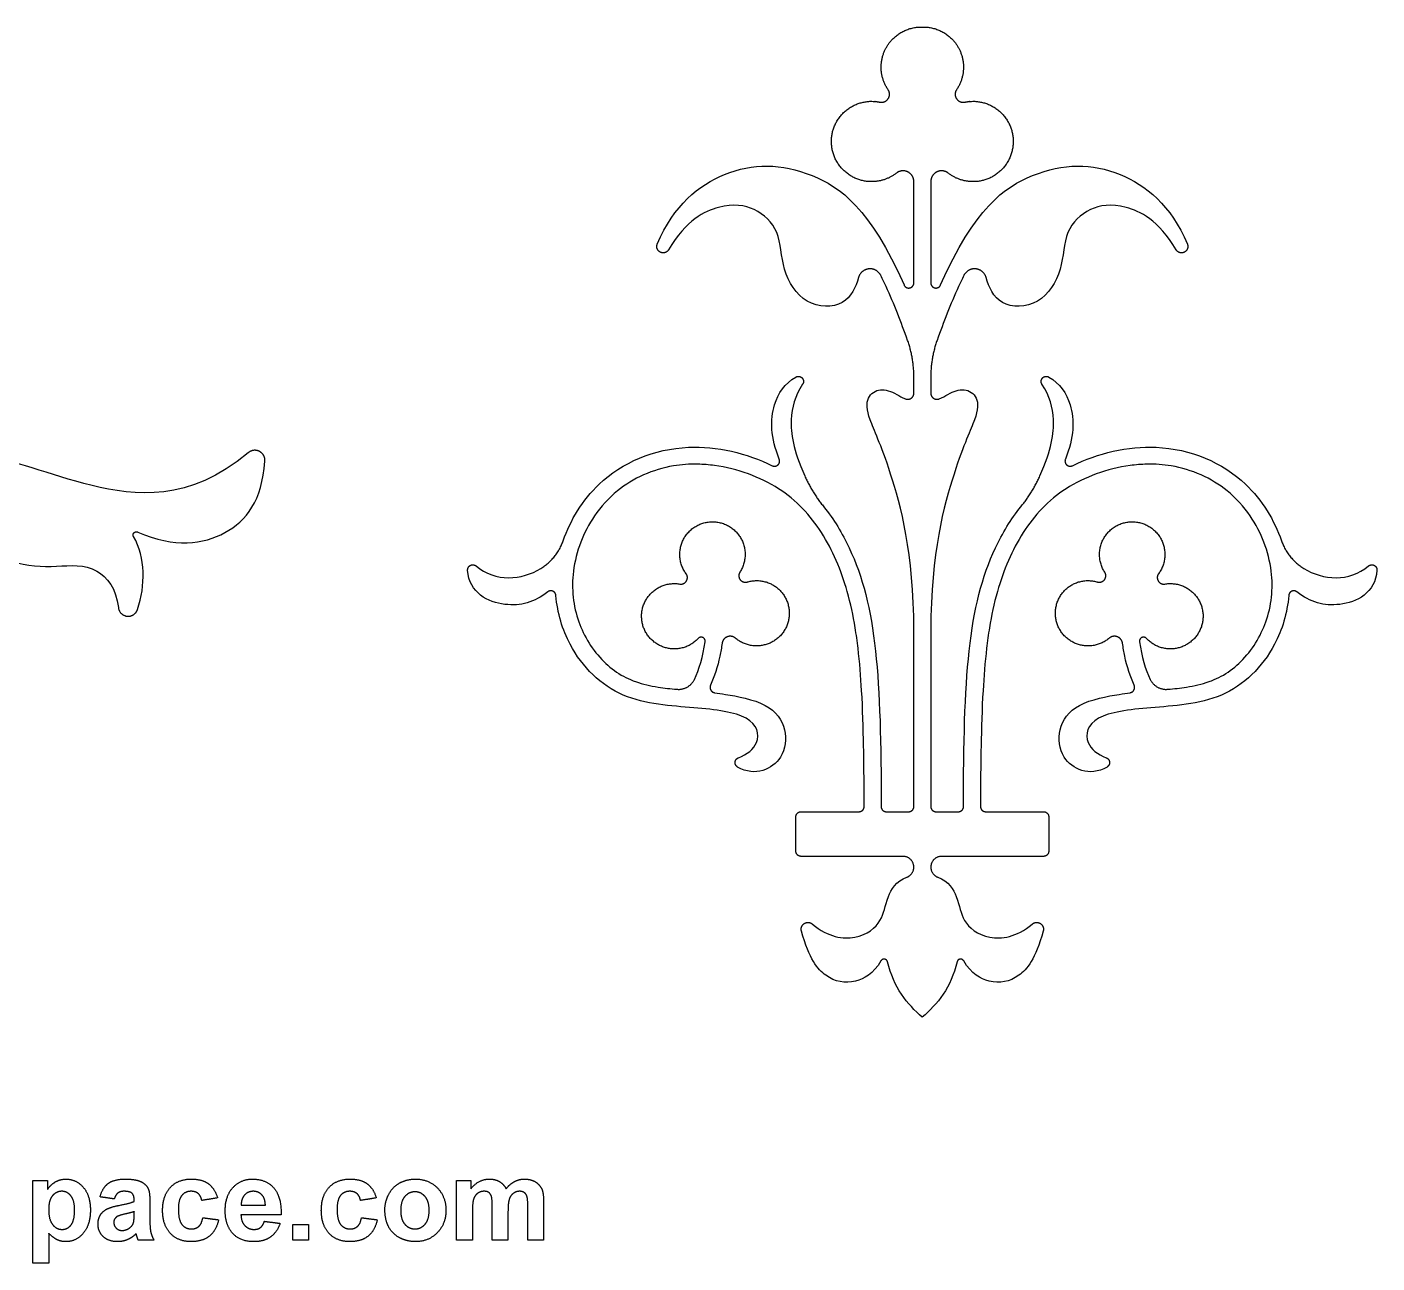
# Model space of a CAD drawing. Header units: millimetres. Extents: x -91 to 89, y -112 to 99.
# Drawn here: x 11.3 to 76.9, y -112.2 to -52.2 of the extents above; entities that cross this region are included whole.
import ezdxf

# ---------------------------------------------------------------- set-up
doc = ezdxf.new("R2010")
doc.units = ezdxf.units.MM
doc.header["$MEASUREMENT"] = 0
doc.layers.add('Layer 03', color=5, linetype='Continuous')

msp = doc.modelspace()

# ---------------------------------------------------------------- linework, layer by layer
at = {"layer": 'Layer 03'}
for p, q in [((54.385, -64.653), (54.385, -59.732)), ((55.211, -59.732), (55.211, -64.653)), ((54.385, -70.009), (54.385, -69.175)), ((55.211, -69.175), (55.211, -70.009)), ((54.385, -90.079), (54.385, -81.529)), ((55.211, -81.529), (55.211, -90.079)), ((48.909, -90.327), (51.726, -90.327)), ((53.048, -90.327), (54.137, -90.327)), ((55.459, -90.327), (56.548, -90.327)), ((57.87, -90.327), (60.686, -90.327)), ((48.661, -92.246), (48.661, -90.574)), ((60.934, -90.574), (60.934, -92.246)), ((53.862, -92.494), (48.909, -92.494)), ((60.686, -92.494), (55.734, -92.494))]:
    msp.add_line(p, q, dxfattribs=at)
for points, weights, knots in [([(53.137, -55.275), (52.321, -54.075), (53.237, -52.948), (53.84, -52.205), (54.798, -52.228)], [0.907773252079, 0.764444946117, 1, 0.831047632525, 0.857012051386], [700.3961875, 700.3961875, 700.3961875, 700.8812506, 700.8812506, 701.2291631, 701.2291631, 701.2291631]), ([(54.798, -52.228), (55.755, -52.205), (56.359, -52.948), (57.274, -54.075), (56.458, -55.275)], [0.857012051386, 0.831047632525, 1, 0.764444946117, 0.907773252079], [701.2291631, 701.2291631, 701.2291631, 701.5770756, 701.5770756, 702.0621387, 702.0621387, 702.0621387]), ([(52.736, -55.876), (52.993, -55.929), (53.139, -55.711), (53.285, -55.493), (53.137, -55.275)], [0.999999918493, 0.829067795754, 1, 0.82906790976, 0.999999690482], [700.2143049, 700.2143049, 700.2143049, 700.3052463, 700.3052463, 700.3961875, 700.3961875, 700.3961875]), ([(56.458, -55.275), (56.311, -55.493), (56.457, -55.711), (56.603, -55.929), (56.86, -55.876)], [0.999999527468, 0.829067991267, 1, 0.829067836508, 0.999999836986], [702.0621387, 702.0621387, 702.0621387, 702.15308, 702.15308, 702.2440213, 702.2440213, 702.2440213]), ([(53.541, -59.321), (52.979, -59.761), (52.266, -59.736), (50.317, -59.665), (50.387, -57.715), (50.458, -55.765), (52.408, -55.836), (52.574, -55.842), (52.736, -55.876)], [0.855074600275, 0.868479073159, 1, 0.707106781187, 1, 0.707106781187, 1, 0.96602769717, 0.939936200623], [698.667244, 698.667244, 698.667244, 698.938077, 698.938077, 699.541212, 699.541212, 700.144348, 700.144348, 700.214305, 700.214305, 700.214305]), ([(56.86, -55.876), (57.022, -55.842), (57.188, -55.836), (59.137, -55.765), (59.208, -57.715), (59.279, -59.665), (57.329, -59.736), (56.616, -59.761), (56.055, -59.321)], [0.939936200623, 0.96602769717, 1, 0.707106781187, 1, 0.707106781187, 1, 0.868479135873, 0.855074613058], [702.244021, 702.244021, 702.244021, 702.313978, 702.313978, 702.917114, 702.917114, 703.52025, 703.52025, 703.791082, 703.791082, 703.791082]), ([(54.385, -59.732), (54.385, -59.406), (54.091, -59.263), (53.798, -59.12), (53.541, -59.321)], [1, 0.847845763551, 1, 0.847845763551, 1], [698.38476, 698.38476, 698.38476, 698.5260022, 698.5260022, 698.6672444, 698.6672444, 698.6672444]), ([(56.055, -59.321), (55.798, -59.12), (55.504, -59.263), (55.211, -59.406), (55.211, -59.732)], [1, 0.847845763551, 1, 0.847845763551, 1], [703.7910819, 703.7910819, 703.7910819, 703.932324, 703.932324, 704.0735662, 704.0735662, 704.0735662]), ([(42.483, -63.042), (42.336, -63.29), (42.078, -63.16), (41.82, -63.03), (41.933, -62.764)], [1, 0.73060680802, 1, 0.73060680802, 1], [692.4321208, 692.4321208, 692.4321208, 692.5446217, 692.5446217, 692.6571226, 692.6571226, 692.6571226]), ([(67.663, -62.764), (67.775, -63.03), (67.517, -63.16), (67.259, -63.29), (67.112, -63.042)], [1, 0.73060680802, 1, 0.73060680802, 1], [709.8012036, 709.8012036, 709.8012036, 709.9137045, 709.9137045, 710.0262054, 710.0262054, 710.0262054]), ([(52.79, -64.299), (52.613, -63.935), (52.21, -63.971), (51.806, -64.007), (51.697, -64.397)], [1, 0.823187015196, 1, 0.823187015196, 1], [688.475696, 688.475696, 688.475696, 688.647269, 688.647269, 688.8188419, 688.8188419, 688.8188419]), ([(57.899, -64.397), (57.789, -64.007), (57.386, -63.971), (56.983, -63.935), (56.806, -64.299)], [1, 0.823187015196, 1, 0.823187015196, 1], [713.6394844, 713.6394844, 713.6394844, 713.8110573, 713.8110573, 713.9826302, 713.9826302, 713.9826302]), ([(53.91, -64.753), (53.991, -64.937), (54.188, -64.896), (54.385, -64.854), (54.385, -64.653)], [1, 0.776567031554, 1, 0.776567031554, 1], [697.0297475, 697.0297475, 697.0297475, 697.1115392, 697.1115392, 697.193331, 697.193331, 697.193331]), ([(55.211, -64.653), (55.211, -64.854), (55.408, -64.896), (55.604, -64.937), (55.685, -64.753)], [1, 0.776567031554, 1, 0.776567031554, 1], [705.2649953, 705.2649953, 705.2649953, 705.346787, 705.346787, 705.4285787, 705.4285787, 705.4285787]), ([(48.659, -69.224), (48.829, -69.127), (48.963, -69.269), (49.097, -69.412), (48.989, -69.575)], [1, 0.785035735561, 1, 0.785035735561, 1], [676.4577262, 676.4577262, 676.4577262, 676.5378913, 676.5378913, 676.6180564, 676.6180564, 676.6180564]), ([(60.606, -69.575), (60.499, -69.412), (60.633, -69.269), (60.767, -69.127), (60.937, -69.224)], [1, 0.785035735561, 1, 0.785035735561, 1], [725.8402698, 725.8402698, 725.8402698, 725.9204349, 725.9204349, 726.0006, 726.0006, 726.0006]), ([(53.976, -70.283), (54.122, -70.343), (54.253, -70.255), (54.385, -70.167), (54.385, -70.009)], [1, 0.88206396141, 1, 0.88206396141, 1], [686.8817692, 686.8817692, 686.8817692, 686.9520468, 686.9520468, 687.0223245, 687.0223245, 687.0223245]), ([(55.211, -70.009), (55.211, -70.167), (55.342, -70.255), (55.473, -70.343), (55.619, -70.283)], [1, 0.88206396141, 1, 0.88206396141, 1], [715.4360017, 715.4360017, 715.4360017, 715.5062794, 715.5062794, 715.5765571, 715.5765571, 715.5765571]), ([(22.887, -73.31), (22.912, -72.983), (22.62, -72.834), (22.328, -72.684), (22.078, -72.896)], [1, 0.832559670401, 1, 0.832559670401, 1], [408.2901354, 408.2901354, 408.2901354, 408.4006846, 408.4006846, 408.5112338, 408.5112338, 408.5112338]), ([(47.515, -73.527), (47.668, -73.603), (47.794, -73.486), (47.919, -73.369), (47.853, -73.21)], [1, 0.822171118156, 1, 0.822171118156, 1], [675.0966673, 675.0966673, 675.0966673, 675.1693371, 675.1693371, 675.2420069, 675.2420069, 675.2420069]), ([(61.742, -73.21), (61.676, -73.369), (61.802, -73.486), (61.927, -73.603), (62.081, -73.527)], [1, 0.822171118156, 1, 0.822171118156, 1], [727.2163193, 727.2163193, 727.2163193, 727.2889891, 727.2889891, 727.3616589, 727.3616589, 727.3616589]), ([(43.332, -78.774), (42.765, -78.001), (43.186, -77.14), (43.606, -76.278), (44.564, -76.25), (45.522, -76.222), (45.993, -77.057), (46.463, -77.892), (45.942, -78.697)], [1, 0.855832938896, 1, 0.855832938896, 1, 0.855832938896, 1, 0.855832938896, 1], [657.471392, 657.471392, 657.471392, 657.888871, 657.888871, 658.306349, 658.306349, 658.723828, 658.723828, 659.141307, 659.141307, 659.141307]), ([(63.653, -78.697), (63.132, -77.892), (63.603, -77.057), (64.073, -76.222), (65.031, -76.25), (65.989, -76.278), (66.41, -77.14), (66.83, -78.001), (66.263, -78.774)], [1, 0.855832938896, 1, 0.855832938896, 1, 0.855832938896, 1, 0.855832938896, 1], [743.317019, 743.317019, 743.317019, 743.734498, 743.734498, 744.151977, 744.151977, 744.569456, 744.569456, 744.986934, 744.986934, 744.986934]), ([(16.511, -76.97), (16.454, -76.871), (16.53, -76.787), (16.606, -76.703), (16.71, -76.748)], [1, 0.810960588593, 1, 0.810960588593, 1], [406.32852557, 406.32852557, 406.32852557, 406.36602583, 406.36602583, 406.40352609, 406.40352609, 406.40352609]), ([(32.728, -78.601), (32.718, -78.438), (32.863, -78.365), (33.008, -78.291), (33.133, -78.395)], [1, 0.83586643774, 1, 0.83586643774, 1], [670.8244852, 670.8244852, 670.8244852, 670.8942156, 670.8942156, 670.963946, 670.963946, 670.963946]), ([(76.462, -78.395), (76.587, -78.291), (76.732, -78.365), (76.877, -78.438), (76.867, -78.601)], [1, 0.83586643774, 1, 0.83586643774, 1], [731.4943802, 731.4943802, 731.4943802, 731.5641106, 731.5641106, 731.6338411, 731.6338411, 731.6338411]), ([(43.918, -81.915), (43.305, -82.576), (42.424, -82.387), (41.543, -82.198), (41.254, -81.345), (40.965, -80.491), (41.551, -79.806), (42.136, -79.121), (43.024, -79.273)], [1, 0.869468770888, 1, 0.869468770888, 1, 0.869468770888, 1, 0.869468770888, 1], [655.70243, 655.70243, 655.70243, 656.0992, 656.0992, 656.49597, 656.49597, 656.892739, 656.892739, 657.289509, 657.289509, 657.289509]), ([(43.024, -79.273), (43.234, -79.309), (43.347, -79.127), (43.459, -78.946), (43.332, -78.774)], [1, 0.829067832902, 1, 0.829067832902, 1], [657.2895093, 657.2895093, 657.2895093, 657.3804506, 657.3804506, 657.4713919, 657.4713919, 657.4713919]), ([(46.299, -79.172), (47.163, -78.914), (47.827, -79.524), (48.49, -80.134), (48.306, -81.016), (48.121, -81.899), (47.269, -82.191), (46.416, -82.484), (45.728, -81.901)], [1, 0.869338751328, 1, 0.869338751328, 1, 0.869338751328, 1, 0.869338751328, 1], [659.327977, 659.327977, 659.327977, 659.724948, 659.724948, 660.121918, 660.121918, 660.518889, 660.518889, 660.91586, 660.91586, 660.91586]), ([(45.942, -78.697), (45.822, -78.882), (45.955, -79.059), (46.087, -79.235), (46.299, -79.172)], [1, 0.820233379708, 1, 0.820233379708, 1], [659.1413068, 659.1413068, 659.1413068, 659.234642, 659.234642, 659.3279773, 659.3279773, 659.3279773]), ([(63.867, -81.901), (63.18, -82.484), (62.327, -82.191), (61.474, -81.899), (61.29, -81.016), (61.105, -80.134), (61.769, -79.524), (62.433, -78.914), (63.297, -79.172)], [1, 0.869338751328, 1, 0.869338751328, 1, 0.869338751328, 1, 0.869338751328, 1], [741.542467, 741.542467, 741.542467, 741.939437, 741.939437, 742.336408, 742.336408, 742.733378, 742.733378, 743.130349, 743.130349, 743.130349]), ([(63.297, -79.172), (63.508, -79.235), (63.641, -79.059), (63.773, -78.882), (63.653, -78.697)], [1, 0.820233379708, 1, 0.820233379708, 1], [743.130349, 743.130349, 743.130349, 743.2236842, 743.2236842, 743.3170195, 743.3170195, 743.3170195]), ([(66.572, -79.273), (67.46, -79.121), (68.045, -79.806), (68.63, -80.491), (68.341, -81.345), (68.052, -82.198), (67.171, -82.387), (66.29, -82.576), (65.677, -81.915)], [1, 0.869468770888, 1, 0.869468770888, 1, 0.869468770888, 1, 0.869468770888, 1], [745.168817, 745.168817, 745.168817, 745.565587, 745.565587, 745.962357, 745.962357, 746.359127, 746.359127, 746.755896, 746.755896, 746.755896]), ([(66.263, -78.774), (66.137, -78.946), (66.249, -79.127), (66.361, -79.309), (66.572, -79.273)], [1, 0.829067832902, 1, 0.829067832902, 1], [744.9869343, 744.9869343, 744.9869343, 745.0778756, 745.0778756, 745.168817, 745.168817, 745.168817]), ([(37.013, -79.829), (37.001, -79.681), (36.866, -79.622), (36.731, -79.562), (36.614, -79.653)], [1, 0.858990664208, 1, 0.858990664208, 1], [669.3263072, 669.3263072, 669.3263072, 669.3908073, 669.3908073, 669.4553075, 669.4553075, 669.4553075]), ([(72.981, -79.653), (72.865, -79.562), (72.73, -79.622), (72.594, -79.681), (72.582, -79.829)], [1, 0.858990664208, 1, 0.858990664208, 1], [733.0030187, 733.0030187, 733.0030187, 733.0675189, 733.0675189, 733.1320191, 733.1320191, 733.1320191]), ([(15.772, -80.407), (15.812, -80.793), (16.198, -80.835), (16.585, -80.876), (16.706, -80.507)], [1, 0.777176631772, 1, 0.777176631772, 1], [405.3406675, 405.3406675, 405.3406675, 405.465572, 405.465572, 405.5904765, 405.5904765, 405.5904765]), ([(44.256, -82.077), (44.277, -81.934), (44.147, -81.872), (44.016, -81.81), (43.918, -81.915)], [1, 0.805786464537, 1, 0.805786464537, 1], [655.5820628, 655.5820628, 655.5820628, 655.6422463, 655.6422463, 655.7024298, 655.7024298, 655.7024298]), ([(45.728, -81.901), (45.55, -81.75), (45.331, -81.833), (45.112, -81.917), (45.08, -82.149)], [1, 0.860682217802, 1, 0.860682217802, 1], [660.9158597, 660.9158597, 660.9158597, 661.0181933, 661.0181933, 661.1205269, 661.1205269, 661.1205269]), ([(64.515, -82.149), (64.483, -81.917), (64.265, -81.833), (64.046, -81.75), (63.867, -81.901)], [1, 0.860682217802, 1, 0.860682217802, 1], [741.3377994, 741.3377994, 741.3377994, 741.440133, 741.440133, 741.5424666, 741.5424666, 741.5424666]), ([(65.677, -81.915), (65.579, -81.81), (65.449, -81.872), (65.319, -81.934), (65.339, -82.077)], [1, 0.805786464537, 1, 0.805786464537, 1], [746.7558965, 746.7558965, 746.7558965, 746.81608, 746.81608, 746.8762635, 746.8762635, 746.8762635]), ([(44.516, -84.181), (44.461, -84.301), (44.524, -84.417), (44.588, -84.533), (44.72, -84.55)], [1, 0.892607550054, 1, 0.892607550054, 1], [661.5986568, 661.5986568, 661.5986568, 661.6579601, 661.6579601, 661.7172633, 661.7172633, 661.7172633]), ([(64.876, -84.55), (65.007, -84.533), (65.071, -84.417), (65.135, -84.301), (65.08, -84.181)], [1, 0.892607550054, 1, 0.892607550054, 1], [740.7410629, 740.7410629, 740.7410629, 740.8003662, 740.8003662, 740.8596694, 740.8596694, 740.8596694]), ([(45.833, -88.156), (45.696, -88.077), (45.71, -87.92), (45.723, -87.762), (45.872, -87.708)], [1, 0.842885442248, 1, 0.842885442248, 1], [663.3388181, 663.3388181, 663.3388181, 663.4069989, 663.4069989, 663.4751796, 663.4751796, 663.4751796]), ([(63.723, -87.708), (63.872, -87.762), (63.886, -87.92), (63.9, -88.077), (63.762, -88.156)], [1, 0.842885442248, 1, 0.842885442248, 1], [738.9831466, 738.9831466, 738.9831466, 739.0513274, 739.0513274, 739.1195081, 739.1195081, 739.1195081]), ([(51.726, -90.327), (51.829, -90.327), (51.901, -90.254), (51.974, -90.181), (51.974, -90.078)], [1, 0.923797961298, 1, 0.923797961298, 1], [645.48424908, 645.48424908, 645.48424908, 645.53139854, 645.53139854, 645.57854801, 645.57854801, 645.57854801]), ([(57.622, -90.078), (57.622, -90.181), (57.694, -90.254), (57.767, -90.327), (57.87, -90.327)], [1, 0.923797961298, 1, 0.923797961298, 1], [756.87977823, 756.87977823, 756.87977823, 756.92692769, 756.92692769, 756.97407715, 756.97407715, 756.97407715]), ([(54.044, -93.507), (54.454, -93.355), (54.376, -92.924), (54.299, -92.494), (53.862, -92.494)], [1, 0.767247886694, 1, 0.767247886694, 1], [768.8138626, 768.8138626, 768.8138626, 768.9902501, 768.9902501, 769.1666376, 769.1666376, 769.1666376]), ([(55.734, -92.494), (55.297, -92.494), (55.219, -92.924), (55.142, -93.355), (55.551, -93.507)], [1, 0.767247886694, 1, 0.767247886694, 1], [759.4483268, 759.4483268, 759.4483268, 759.6247143, 759.6247143, 759.8011018, 759.8011018, 759.8011018]), ([(48.929, -96.121), (48.865, -95.887), (49.069, -95.755), (49.273, -95.624), (49.459, -95.78)], [1, 0.805559003803, 1, 0.805559003803, 1], [766.8573334, 766.8573334, 766.8573334, 766.9586667, 766.9586667, 767.0600001, 767.0600001, 767.0600001]), ([(60.136, -95.78), (60.322, -95.624), (60.527, -95.755), (60.731, -95.887), (60.666, -96.121)], [1, 0.805559003803, 1, 0.805559003803, 1], [761.5549643, 761.5549643, 761.5549643, 761.6562977, 761.6562977, 761.7576311, 761.7576311, 761.7576311]), ([(53.113, -97.619), (53.085, -97.503), (52.967, -97.485), (52.849, -97.467), (52.789, -97.57)], [1, 0.827798888296, 1, 0.827798888296, 1], [765.1371573, 765.1371573, 765.1371573, 765.1879806, 765.1879806, 765.2388038, 765.2388038, 765.2388038]), ([(56.806, -97.57), (56.746, -97.467), (56.628, -97.485), (56.51, -97.503), (56.483, -97.619)], [1, 0.827798888296, 1, 0.827798888296, 1], [763.3761606, 763.3761606, 763.3761606, 763.4269839, 763.4269839, 763.4778071, 763.4778071, 763.4778071])]:
    msp.add_rational_spline(points, weights, degree=2, knots=knots, dxfattribs=at)
for points, knots in [([(41.933, -62.764), (42.729, -60.88), (45.278, -58.837), (49.216, -58.837), (52.274, -61.042), (53.91, -64.753)], [692.657123, 692.657123, 692.657123, 692.657123, 694.078712, 695.621595, 697.029747, 697.029747, 697.029747, 697.029747]), ([(55.685, -64.753), (57.322, -61.042), (60.38, -58.837), (64.317, -58.837), (66.867, -60.88), (67.663, -62.764)], [705.428579, 705.428579, 705.428579, 705.428579, 706.836731, 708.379614, 709.801204, 709.801204, 709.801204, 709.801204]), ([(51.697, -64.397), (51.57, -64.848), (51.122, -65.88), (49.051, -65.834), (47.921, -64.011), (47.942, -62.069), (46.692, -60.943), (45.152, -60.734), (43.347, -61.585), (42.483, -63.042)], [688.818842, 688.818842, 688.818842, 688.818842, 689.320957, 689.844867, 690.368777, 690.892687, 691.416597, 691.940507, 692.432121, 692.432121, 692.432121, 692.432121]), ([(67.112, -63.042), (66.249, -61.585), (64.443, -60.734), (62.903, -60.943), (61.654, -62.069), (61.675, -64.011), (60.544, -65.834), (58.473, -65.88), (58.025, -64.848), (57.899, -64.397)], [710.026205, 710.026205, 710.026205, 710.026205, 710.517819, 711.041729, 711.565639, 712.089549, 712.613459, 713.137369, 713.639484, 713.639484, 713.639484, 713.639484]), ([(54.085, -67.448), (53.769, -66.564), (53.357, -65.503), (52.875, -64.475), (52.79, -64.299)], [687.6508536, 687.6508536, 687.6508536, 687.6508536, 688.3333969, 688.475696, 688.475696, 688.475696, 688.475696]), ([(56.806, -64.299), (56.72, -64.475), (56.238, -65.503), (55.827, -66.564), (55.511, -67.448)], [713.9826302, 713.9826302, 713.9826302, 713.9826302, 714.1249293, 714.8074726, 714.8074726, 714.8074726, 714.8074726]), ([(47.853, -73.21), (47.425, -72.173), (47.402, -70.543), (48.128, -69.528), (48.659, -69.224)], [675.242007, 675.242007, 675.242007, 675.242007, 675.90407, 676.457726, 676.457726, 676.457726, 676.457726]), ([(60.937, -69.224), (61.467, -69.528), (62.193, -70.543), (62.171, -72.173), (61.742, -73.21)], [726.0006, 726.0006, 726.0006, 726.0006, 726.554256, 727.216319, 727.216319, 727.216319, 727.216319]), ([(48.989, -69.575), (48.607, -70.157), (48.307, -71.276), (48.517, -72.729), (49.096, -74.027)], [676.618056, 676.618056, 676.618056, 676.618056, 677.217155, 677.879656, 677.879656, 677.879656, 677.879656]), ([(54.385, -81.529), (54.385, -77.755), (53.106, -73.097), (52.108, -71.126), (52.06, -70.164), (52.749, -69.716), (53.391, -69.958), (53.813, -70.216), (53.976, -70.283)], [683.528114, 683.528114, 683.528114, 683.528114, 684.14417, 684.760227, 685.376284, 685.99234, 686.608397, 686.881769, 686.881769, 686.881769, 686.881769]), ([(55.619, -70.283), (55.782, -70.216), (56.204, -69.958), (56.846, -69.716), (57.535, -70.164), (57.488, -71.126), (56.49, -73.097), (55.211, -77.755), (55.211, -81.529)], [715.576557, 715.576557, 715.576557, 715.576557, 715.849929, 716.465986, 717.082043, 717.698099, 718.314156, 718.930212, 718.930212, 718.930212, 718.930212]), ([(60.5, -74.027), (61.078, -72.729), (61.288, -71.276), (60.988, -70.157), (60.606, -69.575)], [724.57867, 724.57867, 724.57867, 724.57867, 725.241171, 725.84027, 725.84027, 725.84027, 725.84027]), ([(22.078, -72.896), (19.204, -75.323), (13.76, -74.629), (9.29, -72.54), (2.368, -72.874), (-1.511, -76.7), (-3.731, -80.424)], [408.511234, 408.511234, 408.511234, 408.511234, 410.021723, 411.6206, 413.219476, 414.647341, 414.647341, 414.647341, 414.647341]), ([(37.364, -77.174), (37.712, -76.168), (39.122, -73.847), (43.024, -72.159), (46.28, -72.916), (47.515, -73.527)], [672.340418, 672.340418, 672.340418, 672.340418, 673.123251, 674.210001, 675.096667, 675.096667, 675.096667, 675.096667]), ([(62.081, -73.527), (63.315, -72.916), (66.571, -72.159), (70.473, -73.847), (71.883, -76.168), (72.232, -77.174)], [727.361659, 727.361659, 727.361659, 727.361659, 728.248325, 729.335075, 730.117908, 730.117908, 730.117908, 730.117908]), ([(16.71, -76.748), (18.521, -77.538), (21.284, -77.151), (22.739, -75.235), (22.887, -73.31)], [406.403526, 406.403526, 406.403526, 406.403526, 407.341269, 408.290135, 408.290135, 408.290135, 408.290135]), ([(51.974, -90.078), (51.973, -89.108), (51.961, -87.231), (51.882, -84.667), (51.733, -82.74), (51.511, -81.132), (51.209, -79.691), (50.659, -78.138), (49.946, -76.765), (49.023, -75.559), (47.82, -74.571), (46.356, -73.871), (45.007, -73.53), (43.773, -73.427), (42.594, -73.507), (41.25, -73.913), (39.907, -74.724), (38.871, -75.869), (38.167, -77.227), (37.813, -78.58), (37.801, -79.906), (38.159, -81.471), (38.982, -82.808), (40.009, -83.612), (40.558, -83.89), (41.146, -84.116), (41.902, -84.283), (42.582, -84.356), (42.891, -84.383)], [645.578548, 645.578548, 645.578548, 645.578548, 646.283164, 646.941876, 647.441833, 647.686405, 648.12075, 648.509105, 648.88055, 649.241018, 649.606763, 650.002611, 650.412547, 650.613276, 650.89916, 651.267512, 651.625191, 652.028229, 652.376568, 652.729691, 653.037332, 653.332134, 653.888836, 654.149805, 654.271019, 654.335199, 654.606532, 654.831618, 654.831618, 654.831618, 654.831618]), ([(66.705, -84.383), (67.013, -84.356), (67.693, -84.283), (68.45, -84.116), (69.037, -83.89), (69.586, -83.612), (70.613, -82.808), (71.436, -81.471), (71.795, -79.906), (71.783, -78.58), (71.429, -77.227), (70.724, -75.869), (69.688, -74.724), (68.346, -73.913), (67.001, -73.507), (65.822, -73.427), (64.589, -73.53), (63.24, -73.871), (61.775, -74.571), (60.572, -75.559), (59.649, -76.765), (58.936, -78.138), (58.386, -79.691), (58.084, -81.132), (57.863, -82.74), (57.714, -84.667), (57.634, -87.231), (57.623, -89.108), (57.622, -90.078)], [747.626708, 747.626708, 747.626708, 747.626708, 747.851794, 748.123128, 748.187307, 748.308521, 748.56949, 749.126192, 749.420994, 749.728635, 750.081758, 750.430097, 750.833135, 751.190814, 751.559166, 751.84505, 752.045779, 752.455716, 752.851563, 753.217309, 753.577777, 753.949221, 754.337576, 754.771921, 755.016493, 755.516451, 756.175162, 756.879778, 756.879778, 756.879778, 756.879778]), ([(50.013, -75.519), (50.51, -76.129), (51.7, -78.131), (52.688, -81.978), (52.797, -87.022), (52.8, -90.079)], [678.305159, 678.305159, 678.305159, 678.305159, 678.860808, 679.947558, 681.005879, 681.005879, 681.005879, 681.005879]), ([(56.796, -90.079), (56.798, -87.022), (56.908, -81.978), (57.895, -78.131), (59.086, -76.129), (59.582, -75.519)], [721.452447, 721.452447, 721.452447, 721.452447, 722.510768, 723.597518, 724.153167, 724.153167, 724.153167, 724.153167]), ([(8.676, -77.059), (9.317, -77.599), (10.8, -78.395), (12.787, -78.459), (14.683, -78.23), (15.679, -79.508), (15.772, -80.407)], [403.568966, 403.568966, 403.568966, 403.568966, 403.950329, 404.441302, 404.932276, 405.340667, 405.340667, 405.340667, 405.340667]), ([(36.614, -79.653), (35.967, -80.156), (34.625, -80.571), (32.798, -79.722), (32.728, -78.601)], [669.455307, 669.455307, 669.455307, 669.455307, 670.128557, 670.824485, 670.824485, 670.824485, 670.824485]), ([(76.867, -78.601), (76.798, -79.722), (74.97, -80.571), (73.628, -80.156), (72.981, -79.653)], [731.633841, 731.633841, 731.633841, 731.633841, 732.329769, 733.003019, 733.003019, 733.003019, 733.003019]), ([(45.872, -87.708), (46.299, -87.554), (47.032, -86.912), (46.624, -85.618), (43.869, -85.244), (40.107, -85.077), (37.709, -82.745), (37.083, -80.683), (37.013, -79.829)], [663.47518, 663.47518, 663.47518, 663.47518, 664.283043, 665.369793, 666.456543, 667.543293, 668.630043, 669.326307, 669.326307, 669.326307, 669.326307]), ([(72.582, -79.829), (72.513, -80.683), (71.887, -82.745), (69.488, -85.077), (65.726, -85.244), (62.972, -85.618), (62.563, -86.912), (63.296, -87.554), (63.723, -87.708)], [733.132019, 733.132019, 733.132019, 733.132019, 733.828284, 734.915034, 736.001783, 737.088533, 738.175283, 738.983147, 738.983147, 738.983147, 738.983147]), ([(44.72, -84.55), (44.877, -84.571), (45.489, -84.663), (47.395, -85.008), (48.261, -86.25), (48.086, -88.013), (46.696, -88.652), (45.833, -88.156)], [661.717263, 661.717263, 661.717263, 661.717263, 661.852465, 662.212544, 662.558676, 662.870565, 663.338818, 663.338818, 663.338818, 663.338818]), ([(63.762, -88.156), (62.9, -88.652), (61.51, -88.013), (61.335, -86.25), (62.201, -85.008), (64.106, -84.663), (64.719, -84.571), (64.876, -84.55)], [739.119508, 739.119508, 739.119508, 739.119508, 739.587761, 739.89965, 740.245783, 740.605861, 740.741063, 740.741063, 740.741063, 740.741063]), ([(49.459, -95.78), (50.239, -96.431), (51.791, -96.616), (52.932, -95.606), (52.978, -94.663), (53.516, -93.704), (54.044, -93.507)], [767.06, 767.06, 767.06, 767.06, 767.488686, 767.97537, 768.462054, 768.813863, 768.813863, 768.813863, 768.813863]), ([(55.551, -93.507), (56.08, -93.704), (56.618, -94.663), (56.663, -95.606), (57.805, -96.616), (59.357, -96.431), (60.136, -95.78)], [759.801102, 759.801102, 759.801102, 759.801102, 760.15291, 760.639594, 761.126278, 761.554964, 761.554964, 761.554964, 761.554964]), ([(52.789, -97.57), (52.419, -98.203), (51.429, -98.747), (50.134, -98.508), (49.308, -97.491), (48.929, -96.121)], [765.238804, 765.238804, 765.238804, 765.238804, 765.724725, 766.315855, 766.857333, 766.857333, 766.857333, 766.857333]), ([(60.666, -96.121), (60.287, -97.491), (59.461, -98.508), (58.167, -98.747), (57.177, -98.203), (56.806, -97.57)], [761.757631, 761.757631, 761.757631, 761.757631, 762.299109, 762.890239, 763.376161, 763.376161, 763.376161, 763.376161])]:
    msp.add_open_spline(points, degree=3, knots=knots, dxfattribs=at)
for points, weights in [([(54.385, -69.175), (54.385, -68.286), (54.085, -67.448)], [1, 0.985272456167, 1]), ([(55.511, -67.448), (55.211, -68.286), (55.211, -69.175)], [1, 0.985272456167, 1]), ([(49.096, -74.027), (49.456, -74.834), (50.013, -75.519)], [1, 0.991321735509, 1]), ([(59.582, -75.519), (60.14, -74.834), (60.5, -74.027)], [1, 0.991321735509, 1]), ([(36.282, -78.516), (37.064, -78.039), (37.364, -77.174)], [1, 0.941112490505, 1]), ([(72.232, -77.174), (72.531, -78.039), (73.313, -78.516)], [1, 0.941112490505, 1]), ([(42.891, -84.383), (43.477, -84.436), (43.731, -83.905)], [1, 0.821492084765, 1]), ([(65.864, -83.905), (66.118, -84.436), (66.705, -84.383)], [1, 0.821492084765, 1]), ([(48.661, -90.574), (48.661, -90.327), (48.909, -90.327)], [1, 0.707106781186, 1]), ([(52.8, -90.079), (52.8, -90.327), (53.048, -90.327)], [1, 0.707416272606, 1]), ([(54.137, -90.327), (54.385, -90.327), (54.385, -90.079)], [1, 0.707106781187, 1]), ([(55.211, -90.079), (55.211, -90.327), (55.459, -90.327)], [1, 0.707106781187, 1]), ([(56.548, -90.327), (56.795, -90.327), (56.796, -90.079)], [1, 0.707416272606, 1]), ([(60.686, -90.327), (60.934, -90.327), (60.934, -90.574)], [1, 0.707106781186, 1]), ([(48.909, -92.494), (48.661, -92.494), (48.661, -92.246)], [1, 0.707106781186, 1]), ([(60.934, -92.246), (60.934, -92.494), (60.686, -92.494)], [1, 0.707106781186, 1])]:
    msp.add_rational_spline(points, weights, degree=2, dxfattribs=at)
for points, degree in [([(16.706, -80.507), (17.091, -79.33), (17.097, -77.999), (16.511, -76.97)], 3), ([(33.133, -78.395), (34.088, -79.185), (35.342, -79.089), (36.282, -78.516)], 3), ([(73.313, -78.516), (74.253, -79.089), (75.507, -79.185), (76.462, -78.395)], 3), ([(43.731, -83.905), (43.966, -83.416), (44.153, -82.795), (44.256, -82.077)], 3), ([(45.08, -82.149), (45.051, -82.363), (45.014, -82.569), (44.972, -82.769)], 3), ([(64.624, -82.769), (64.581, -82.569), (64.545, -82.363), (64.515, -82.149)], 3), ([(65.339, -82.077), (65.442, -82.795), (65.63, -83.416), (65.864, -83.905)], 3), ([(44.972, -82.769), (44.86, -83.292), (44.707, -83.765), (44.516, -84.181)], 3), ([(65.08, -84.181), (64.888, -83.765), (64.736, -83.292), (64.624, -82.769)], 3), ([(54.798, -100.304), (54.061, -99.674), (53.401, -98.848), (53.113, -97.619)], 3), ([(56.483, -97.619), (56.195, -98.848), (55.534, -99.674), (54.798, -100.304)], 3), ([(11.625, -108.238), (11.983, -108.238), (12.341, -108.238)], 2), ([(11.625, -112.238), (11.625, -110.238), (11.625, -108.238)], 2), ([(12.341, -108.238), (12.341, -108.449), (12.341, -108.659)], 2), ([(12.341, -108.659), (12.477, -108.443), (12.711, -108.303)], 2), ([(13.028, -108.756), (12.753, -108.756), (12.571, -108.978)], 2), ([(12.711, -108.303), (12.944, -108.164), (13.228, -108.164)], 2), ([(13.471, -108.982), (13.292, -108.756), (13.028, -108.756)], 2), ([(13.228, -108.164), (13.724, -108.164), (14.069, -108.561)], 2), ([(14.069, -108.561), (14.415, -108.957), (14.415, -109.666)], 2), ([(14.884, -109.028), (14.999, -108.587), (15.279, -108.376)], 2), ([(15.279, -108.376), (15.559, -108.164), (16.111, -108.164)], 2), ([(16.049, -108.756), (15.857, -108.756), (15.75, -108.839)], 2), ([(16.436, -108.852), (16.333, -108.756), (16.049, -108.756)], 2), ([(16.111, -108.164), (16.613, -108.164), (16.858, -108.285)], 2), ([(16.858, -108.285), (17.104, -108.407), (17.204, -108.593)], 2), ([(17.204, -108.593), (17.304, -108.78), (17.304, -109.28)], 2), ([(17.921, -109.685), (17.921, -108.966), (18.296, -108.565)], 2), ([(18.296, -108.565), (18.671, -108.164), (19.311, -108.164)], 2), ([(19.306, -108.756), (19.023, -108.756), (18.855, -108.957)], 2), ([(19.651, -108.868), (19.518, -108.756), (19.306, -108.756)], 2), ([(19.311, -108.164), (19.835, -108.164), (20.144, -108.39)], 2), ([(20.144, -108.39), (20.453, -108.615), (20.588, -109.077)], 2), ([(20.958, -109.704), (20.958, -108.982), (21.336, -108.573)], 2), ([(21.336, -108.573), (21.714, -108.164), (22.291, -108.164)], 2), ([(22.326, -108.756), (22.069, -108.756), (21.902, -108.936)], 2), ([(22.291, -108.164), (22.94, -108.164), (23.315, -108.589)], 2), ([(22.733, -108.926), (22.566, -108.756), (22.326, -108.756)], 2), ([(23.315, -108.589), (23.69, -109.015), (23.674, -109.892)], 2), ([(25.625, -109.685), (25.625, -108.966), (26, -108.565)], 2), ([(26, -108.565), (26.375, -108.164), (27.015, -108.164)], 2), ([(27.009, -108.756), (26.727, -108.756), (26.558, -108.957)], 2), ([(27.355, -108.868), (27.222, -108.756), (27.009, -108.756)], 2), ([(27.015, -108.164), (27.538, -108.164), (27.847, -108.39)], 2), ([(27.847, -108.39), (28.156, -108.615), (28.291, -109.077)], 2), ([(28.898, -108.9), (29.084, -108.542), (29.426, -108.353)], 2), ([(29.426, -108.353), (29.768, -108.164), (30.19, -108.164)], 2), ([(30.19, -108.164), (30.842, -108.164), (31.258, -108.592)], 2), ([(31.258, -108.592), (31.674, -109.02), (31.674, -109.674)], 2), ([(32.193, -108.238), (32.538, -108.238), (32.884, -108.238)], 2), ([(32.193, -111.127), (32.193, -109.682), (32.193, -108.238)], 2), ([(32.884, -108.63), (33.261, -108.164), (33.783, -108.164)], 2), ([(32.884, -108.238), (32.884, -108.434), (32.884, -108.63)], 2), ([(33.529, -108.756), (33.355, -108.756), (33.217, -108.852)], 2), ([(33.757, -108.816), (33.673, -108.756), (33.529, -108.756)], 2), ([(33.783, -108.164), (34.059, -108.164), (34.263, -108.28)], 2), ([(34.263, -108.28), (34.466, -108.395), (34.597, -108.63)], 2), ([(34.597, -108.63), (34.786, -108.395), (35.005, -108.28)], 2), ([(35.249, -108.756), (35.09, -108.756), (34.95, -108.854)], 2), ([(35.005, -108.28), (35.224, -108.164), (35.473, -108.164)], 2), ([(35.571, -108.92), (35.467, -108.756), (35.249, -108.756)], 2), ([(35.473, -108.164), (35.79, -108.164), (36.009, -108.293)], 2), ([(36.009, -108.293), (36.228, -108.423), (36.337, -108.674)], 2), ([(36.337, -108.674), (36.415, -108.859), (36.415, -109.274)], 2), ([(12.571, -108.978), (12.39, -109.199), (12.39, -109.634)], 2), ([(13.649, -109.673), (13.649, -109.207), (13.471, -108.982)], 2), ([(15.575, -109.127), (15.23, -109.077), (14.884, -109.028)], 2), ([(15.75, -108.839), (15.642, -108.921), (15.575, -109.127)], 2), ([(15.813, -109.438), (16.337, -109.337), (16.538, -109.25)], 2), ([(16.538, -109.173), (16.538, -108.948), (16.436, -108.852)], 2), ([(16.538, -109.25), (16.538, -109.211), (16.538, -109.173)], 2), ([(17.304, -109.28), (17.304, -109.727), (17.304, -110.175)], 2), ([(18.855, -108.957), (18.686, -109.158), (18.686, -109.628)], 2), ([(19.822, -109.201), (19.784, -108.98), (19.651, -108.868)], 2), ([(20.588, -109.077), (20.205, -109.139), (19.822, -109.201)], 2), ([(21.902, -108.936), (21.734, -109.115), (21.737, -109.423)], 2), ([(21.737, -109.423), (22.323, -109.423), (22.909, -109.423)], 2), ([(22.909, -109.423), (22.9, -109.096), (22.733, -108.926)], 2), ([(26.558, -108.957), (26.39, -109.158), (26.39, -109.628)], 2), ([(27.526, -109.201), (27.488, -108.98), (27.355, -108.868)], 2), ([(28.291, -109.077), (27.909, -109.139), (27.526, -109.201)], 2), ([(28.711, -109.641), (28.711, -109.258), (28.898, -108.9)], 2), ([(29.676, -109.013), (29.477, -109.246), (29.477, -109.682)], 2), ([(30.169, -108.781), (29.876, -108.781), (29.676, -109.013)], 2), ([(30.661, -109.013), (30.462, -108.781), (30.169, -108.781)], 2), ([(30.859, -109.677), (30.859, -109.246), (30.661, -109.013)], 2), ([(33.018, -109.127), (32.958, -109.306), (32.958, -109.722)], 2), ([(33.217, -108.852), (33.078, -108.947), (33.018, -109.127)], 2), ([(33.881, -108.999), (33.841, -108.876), (33.757, -108.816)], 2), ([(33.921, -109.543), (33.921, -109.121), (33.881, -108.999)], 2), ([(34.748, -109.141), (34.686, -109.331), (34.686, -109.739)], 2), ([(34.95, -108.854), (34.81, -108.952), (34.748, -109.141)], 2), ([(35.649, -109.475), (35.649, -109.045), (35.571, -108.92)], 2), ([(36.415, -109.274), (36.415, -110.2), (36.415, -111.127)], 2), ([(12.39, -109.634), (12.39, -110.132), (12.58, -110.37)], 2), ([(13.476, -110.39), (13.649, -110.171), (13.649, -109.673)], 2), ([(14.415, -109.666), (14.415, -110.394), (14.066, -110.797)], 2), ([(14.785, -110.347), (14.785, -110.102), (14.899, -109.91)], 2), ([(14.899, -109.91), (15.014, -109.718), (15.219, -109.616)], 2), ([(15.219, -109.616), (15.425, -109.514), (15.813, -109.438)], 2), ([(15.694, -109.994), (15.551, -110.1), (15.551, -110.263)], 2), ([(16.093, -109.861), (15.788, -109.929), (15.694, -109.994)], 2), ([(16.538, -109.744), (16.397, -109.793), (16.093, -109.861)], 2), ([(16.51, -110.269), (16.538, -110.171), (16.538, -109.896)], 2), ([(16.538, -109.896), (16.538, -109.82), (16.538, -109.744)], 2), ([(18.296, -110.799), (17.921, -110.396), (17.921, -109.685)], 2), ([(18.686, -109.628), (18.686, -110.152), (18.859, -110.368)], 2), ([(19.676, -110.461), (19.815, -110.339), (19.872, -110.04)], 2), ([(19.872, -110.04), (20.254, -110.09), (20.637, -110.139)], 2), ([(21.245, -110.706), (20.958, -110.309), (20.958, -109.704)], 2), ([(23.674, -109.892), (22.699, -109.892), (21.724, -109.892)], 2), ([(21.724, -109.892), (21.732, -110.231), (21.912, -110.42)], 2), ([(26, -110.799), (25.625, -110.396), (25.625, -109.685)], 2), ([(26.39, -109.628), (26.39, -110.152), (26.562, -110.368)], 2), ([(27.38, -110.461), (27.518, -110.339), (27.575, -110.04)], 2), ([(27.575, -110.04), (27.958, -110.09), (28.341, -110.139)], 2), ([(28.898, -110.491), (28.711, -110.142), (28.711, -109.641)], 2), ([(29.477, -109.682), (29.477, -110.119), (29.676, -110.351)], 2), ([(30.661, -110.351), (30.859, -110.119), (30.859, -109.677)], 2), ([(31.674, -109.674), (31.674, -110.334), (31.254, -110.767)], 2), ([(32.958, -109.722), (32.958, -110.425), (32.958, -111.127)], 2), ([(33.921, -111.127), (33.921, -110.335), (33.921, -109.543)], 2), ([(34.686, -109.739), (34.686, -110.433), (34.686, -111.127)], 2), ([(35.649, -111.127), (35.649, -110.301), (35.649, -109.475)], 2), ([(12.58, -110.37), (12.769, -110.608), (13.041, -110.608)], 2), ([(13.041, -110.608), (13.303, -110.608), (13.476, -110.39)], 2), ([(15.042, -110.959), (14.785, -110.717), (14.785, -110.347)], 2), ([(15.551, -110.263), (15.551, -110.424), (15.665, -110.541)], 2), ([(15.665, -110.541), (15.78, -110.658), (15.957, -110.658)], 2), ([(15.957, -110.658), (16.155, -110.658), (16.335, -110.522)], 2), ([(16.335, -110.522), (16.468, -110.418), (16.51, -110.269)], 2), ([(17.304, -110.175), (17.304, -110.557), (17.345, -110.738)], 2), ([(17.345, -110.738), (17.387, -110.92), (17.501, -111.127)], 2), ([(18.859, -110.368), (19.031, -110.584), (19.321, -110.584)], 2), ([(19.321, -110.584), (19.538, -110.584), (19.676, -110.461)], 2), ([(20.637, -110.139), (20.521, -110.665), (20.19, -110.933)], 2), ([(22.364, -111.201), (21.608, -111.201), (21.245, -110.706)], 2), ([(21.912, -110.42), (22.093, -110.608), (22.362, -110.608)], 2), ([(22.362, -110.608), (22.546, -110.608), (22.67, -110.515)], 2), ([(22.67, -110.515), (22.795, -110.421), (22.859, -110.213)], 2), ([(22.859, -110.213), (23.242, -110.263), (23.625, -110.312)], 2), ([(23.625, -110.312), (23.477, -110.746), (23.159, -110.974)], 2), ([(24.242, -111.127), (24.242, -110.744), (24.242, -110.361)], 2), ([(24.242, -110.361), (24.625, -110.361), (25.007, -110.361)], 2), ([(25.007, -110.361), (25.007, -110.744), (25.007, -111.127)], 2), ([(26.562, -110.368), (26.735, -110.584), (27.025, -110.584)], 2), ([(27.025, -110.584), (27.242, -110.584), (27.38, -110.461)], 2), ([(28.341, -110.139), (28.224, -110.665), (27.894, -110.933)], 2), ([(29.442, -111.02), (29.084, -110.84), (28.898, -110.491)], 2), ([(29.676, -110.351), (29.876, -110.584), (30.169, -110.584)], 2), ([(30.169, -110.584), (30.462, -110.584), (30.661, -110.351)], 2), ([(12.794, -111.106), (12.602, -111.012), (12.39, -110.782)], 2), ([(12.39, -110.782), (12.39, -111.51), (12.39, -112.238)], 2), ([(13.222, -111.201), (12.985, -111.201), (12.794, -111.106)], 2), ([(14.066, -110.797), (13.718, -111.201), (13.222, -111.201)], 2), ([(15.743, -111.201), (15.298, -111.201), (15.042, -110.959)], 2), ([(16.218, -111.104), (15.995, -111.201), (15.743, -111.201)], 2), ([(16.636, -110.814), (16.44, -111.007), (16.218, -111.104)], 2), ([(16.663, -110.903), (16.644, -110.836), (16.636, -110.814)], 2), ([(16.736, -111.127), (16.706, -111.051), (16.663, -110.903)], 2), ([(17.501, -111.127), (17.119, -111.127), (16.736, -111.127)], 2), ([(19.303, -111.201), (18.672, -111.201), (18.296, -110.799)], 2), ([(20.19, -110.933), (19.859, -111.201), (19.303, -111.201)], 2), ([(23.159, -110.974), (22.842, -111.201), (22.364, -111.201)], 2), ([(25.007, -111.127), (24.625, -111.127), (24.242, -111.127)], 2), ([(27.007, -111.201), (26.376, -111.201), (26, -110.799)], 2), ([(27.894, -110.933), (27.563, -111.201), (27.007, -111.201)], 2), ([(30.195, -111.201), (29.801, -111.201), (29.442, -111.02)], 2), ([(31.254, -110.767), (30.833, -111.201), (30.195, -111.201)], 2), ([(32.958, -111.127), (32.575, -111.127), (32.193, -111.127)], 2), ([(34.686, -111.127), (34.304, -111.127), (33.921, -111.127)], 2), ([(36.415, -111.127), (36.032, -111.127), (35.649, -111.127)], 2), ([(12.39, -112.238), (12.007, -112.238), (11.625, -112.238)], 2)]:
    msp.add_open_spline(points, degree=degree, dxfattribs=at)

doc.saveas('drawing.dxf')
